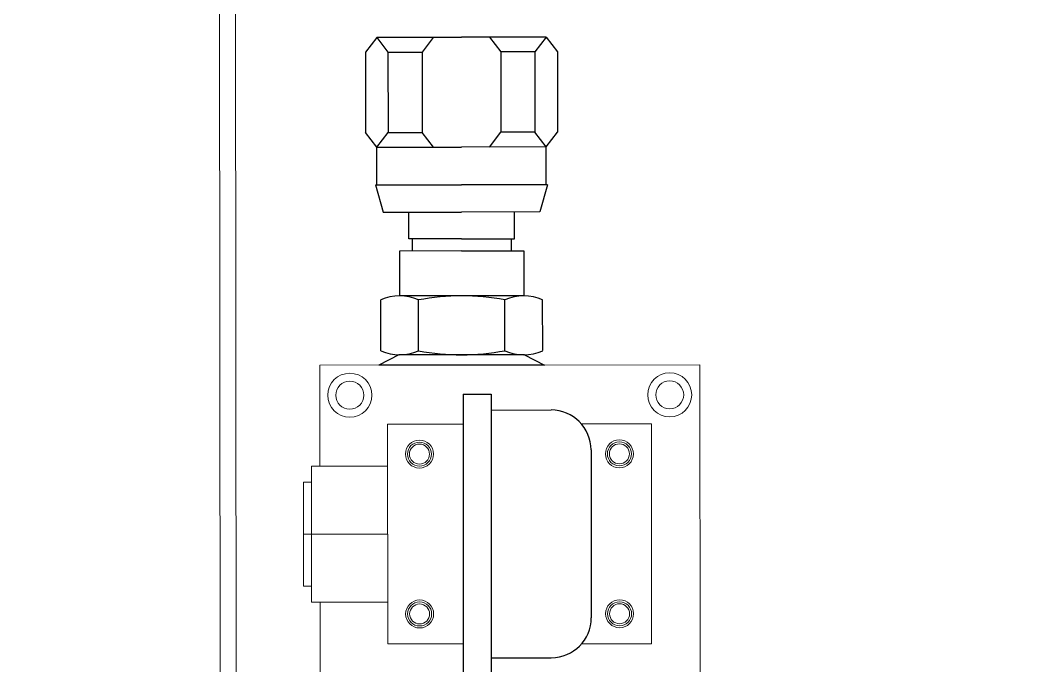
# Model space of a CAD drawing. Header units: feet. Extents: x -99009 to 3252343, y -11094690 to 9035152.
# Drawn here: x 2520526.5 to 2520780.4, y -1969445.6 to -1969284.2 of the extents above; entities that cross this region are included whole.
import ezdxf

# ---------------------------------------------------------------- set-up
doc = ezdxf.new("R2010")
doc.units = ezdxf.units.FT
for name, color, linetype in [('1', 1, 'Continuous'), ('K-LINE', 7, 'Continuous'), ('栗本図面枠', 7, 'Continuous')]:
    doc.layers.add(name, color=color, linetype=linetype)

# ---------------------------------------------------------------- blocks, each defined once
blk = doc.blocks.new('K24582845e8a56')
at = {"layer": '栗本図面枠', "color": 1, "lineweight": 9}
for p, q in [((-7150.3, 201.38, 0), (-7150.3, 296.38, 0)), ((-7150.3, 296.38, 0), (-7073.05, 296.38, 0)), ((-7135.55, 284.28, 0), (-7135.55, 266.79, 0)), ((-7080.55, 284.28, 0), (-7135.55, 284.28, 0)), ((-7080.55, 266.79, 0), (-7080.55, 284.28, 0)), ((-7135.55, 237.19, 0), (-7135.55, 218.28, 0)), ((-7080.55, 218.28, 0), (-7080.55, 237.19, 0)), ((-7135.55, 218.28, 0), (-7080.55, 218.28, 0)), ((-7125.05, 199.28, 0), (-7125.05, 218.28, 0)), ((-7108.05, 218.28, 0), (-7108.05, 197.28, 0)), ((-7091.05, 199.28, 0), (-7091.05, 218.28, 0)), ((-7125.05, 201.38, 0), (-7150.3, 201.38, 0)), ((-7021.8, 201.38, 0), (-7091.05, 201.38, 0)), ((-7121.05, 199.28, 0), (-7125.05, 199.28, 0)), ((-7121.05, 197.28, 0), (-7121.05, 199.28, 0)), ((-7121.05, 199.28, 0), (-7108.05, 199.28, 0)), ((-7095.05, 199.28, 0), (-7108.05, 199.28, 0)), ((-7095.05, 199.28, 0), (-7091.05, 199.28, 0)), ((-7095.05, 197.28, 0), (-7095.05, 199.28, 0)), ((-7108.05, 197.28, 0), (-7121.05, 197.28, 0)), ((-7108.05, 197.28, 0), (-7095.05, 197.28, 0)), ((-7256.3, 180.38, 0), (-7021.8, 180.38, 0)), ((-7260.3, 176.38, 0), (-7021.8, 176.38, 0))]:
    blk.add_line(p, q, dxfattribs=at)
at = {"layer": '栗本図面枠', "color": 1}
for p, q in [((-7129.05, 269.19, 0), (-7087.05, 269.19, 0)), ((-7232.3, 258.06, 0), (-7228.62, 260.88, 0)), ((-7228.62, 260.88, 0), (-7208.52, 260.88, 0)), ((-7204.84, 258.06, 0), (-7208.52, 260.88, 0)), ((-7139.05, 244.19, 0), (-7139.05, 259.19, 0)), ((-7077.05, 244.19, 0), (-7077.05, 259.19, 0)), ((-7232.3, 258.06, 0), (-7232.3, 215.7, 0)), ((-7232.3, 258.06, 0), (-7228.62, 255.25, 0)), ((-7232.3, 258.06, 0), (-7232.3, 236.88, 0)), ((-7204.84, 258.06, 0), (-7208.52, 255.25, 0)), ((-7195.4, 258.06, 0), (-7204.84, 258.06, 0)), ((-7204.84, 258.06, 0), (-7204.84, 236.88, 0)), ((-7195.4, 258.39, 0), (-7195.4, 236.88, 0)), ((-7195.4, 258.39, 0), (-7188.58, 256.46, 0)), ((-7188.58, 256.46, 0), (-7188.58, 236.88, 0)), ((-7153.89, 257.13, 0), (-7166.62, 257.13, 0)), ((-7152.89, 252.6, 0), (-7150.3, 257.6, 0)), ((-7150.3, 257.6, 0), (-7150.3, 216.16, 0)), ((-7228.62, 255.25, 0), (-7228.62, 246.72, 0)), ((-7228.62, 255.25, 0), (-7208.52, 255.25, 0)), ((-7208.52, 255.25, 0), (-7208.52, 246.72, 0)), ((-7178.85, 236.88, 0), (-7178.85, 252.4, 0)), ((-7178.85, 252.4, 0), (-7167.62, 252.4, 0)), ((-7167.62, 252.4, 0), (-7167.62, 221.36, 0)), ((-7167.62, 252.4, 0), (-7167.62, 236.88, 0)), ((-7152.89, 252.6, 0), (-7152.89, 221.16, 0)), ((-7181.91, 250.1, 0), (-7188.58, 250.1, 0)), ((-7181.91, 249.26, 0), (-7181.91, 250.1, 0)), ((-7181.91, 236.88, 0), (-7181.91, 249.26, 0)), ((-7181.91, 249.26, 0), (-7178.85, 249.26, 0)), ((-7232.3, 243.9, 0), (-7228.62, 246.72, 0)), ((-7228.62, 246.72, 0), (-7208.52, 246.72, 0)), ((-7204.84, 243.9, 0), (-7208.52, 246.72, 0)), ((-7153.89, 247.68, 0), (-7166.62, 247.68, 0)), ((-7143.05, 244.19, 0), (-7073.05, 244.19, 0)), ((-7143.05, 237.19, 0), (-7143.05, 244.19, 0)), ((-7232.3, 215.7, 0), (-7232.3, 236.88, 0)), ((-7204.84, 215.7, 0), (-7204.84, 236.88, 0)), ((-7195.4, 215.37, 0), (-7195.4, 236.88, 0)), ((-7188.58, 223.66, 0), (-7188.58, 236.88, 0)), ((-7188.58, 217.3, 0), (-7188.58, 236.88, 0)), ((-7181.91, 236.88, 0), (-7181.91, 224.5, 0)), ((-7178.85, 236.88, 0), (-7178.85, 221.36, 0)), ((-7143.05, 237.19, 0), (-7073.05, 237.19, 0)), ((-7232.3, 229.86, 0), (-7228.62, 227.05, 0)), ((-7204.84, 229.86, 0), (-7208.52, 227.05, 0)), ((-7228.62, 218.51, 0), (-7228.62, 227.05, 0)), ((-7228.62, 227.05, 0), (-7208.52, 227.05, 0)), ((-7208.52, 218.51, 0), (-7208.52, 227.05, 0)), ((-7153.89, 226.09, 0), (-7166.62, 226.09, 0)), ((-7181.91, 223.66, 0), (-7188.58, 223.66, 0)), ((-7181.91, 224.5, 0), (-7178.85, 224.5, 0)), ((-7181.91, 224.5, 0), (-7181.91, 223.66, 0)), ((-7178.85, 221.36, 0), (-7167.62, 221.36, 0)), ((-7152.89, 221.16, 0), (-7150.3, 216.16, 0)), ((-7232.3, 215.7, 0), (-7228.62, 218.51, 0)), ((-7228.62, 218.51, 0), (-7208.52, 218.51, 0)), ((-7204.84, 215.7, 0), (-7208.52, 218.51, 0)), ((-7195.4, 215.37, 0), (-7188.58, 217.3, 0)), ((-7153.89, 216.63, 0), (-7166.62, 216.63, 0)), ((-7232.3, 215.7, 0), (-7228.62, 212.88, 0)), ((-7204.84, 215.7, 0), (-7208.52, 212.88, 0)), ((-7195.4, 215.7, 0), (-7204.84, 215.7, 0)), ((-7228.62, 212.88, 0), (-7208.52, 212.88, 0))]:
    blk.add_line(p, q, dxfattribs=at)
at = {"layer": '栗本図面枠', "color": 1, "lineweight": 9}
for centre, radius in [((-7142.8, 288.88, 0), 5.5), ((-7142.8, 288.88, 0), 3.5), ((-7128.05, 276.28, 0), 3.5), ((-7088.05, 276.28, 0), 3.5), ((-7128.05, 276.28, 0), 3), ((-7128.05, 276.28, 0), 2.5), ((-7088.05, 276.28, 0), 3), ((-7088.05, 276.28, 0), 2.5), ((-7128.05, 226.28, 0), 3.5), ((-7128.05, 226.28, 0), 3), ((-7128.05, 226.28, 0), 2.5), ((-7088.05, 226.28, 0), 3.5), ((-7088.05, 226.28, 0), 3), ((-7088.05, 226.28, 0), 2.5), ((-7142.8, 208.88, 0), 5.5), ((-7142.8, 208.88, 0), 3.5)]:
    blk.add_circle(centre, radius, dxfattribs=at)
at = {"layer": '栗本図面枠', "color": 1}
for centre, radius, start, end in [((-7129.05, 259.19, 0), 10, 90, 180), ((-7087.05, 259.19, 0), 10, 0, 90), ((-7155.93, 252.4, 0), 11.69, 156.1236, 203.8764), ((-7164.57, 252.4, 0), 11.69, 336.1236, 23.8764), ((-7108.86, 236.88, 0), 58.75, 169.414, 190.586), ((-7211.64, 236.88, 0), 58.75, 349.414, 10.586), ((-7155.93, 221.36, 0), 11.69, 156.1236, 203.8764), ((-7164.57, 221.36, 0), 11.69, 336.1236, 23.8764)]:
    blk.add_arc(centre, radius, start, end, dxfattribs=at)

msp = doc.modelspace()

# ---------------------------------------------------------------- linework, layer by layer
at = {"layer": '1'}
msp.add_arc((2520410.24778, -1978395.99612), 100000, 84.1346387202, 194.3871675539, dxfattribs=at)

# ---------------------------------------------------------------- block references
at = {"layer": 'K-LINE', "color": 2, "linetype": 'Continuous', "lineweight": 15, "rotation": 270.0650517140735}
msp.add_blockref('K24582845e8a56', (2520408.11897, -1976520.99344), dxfattribs=at)

doc.saveas('drawing.dxf')
